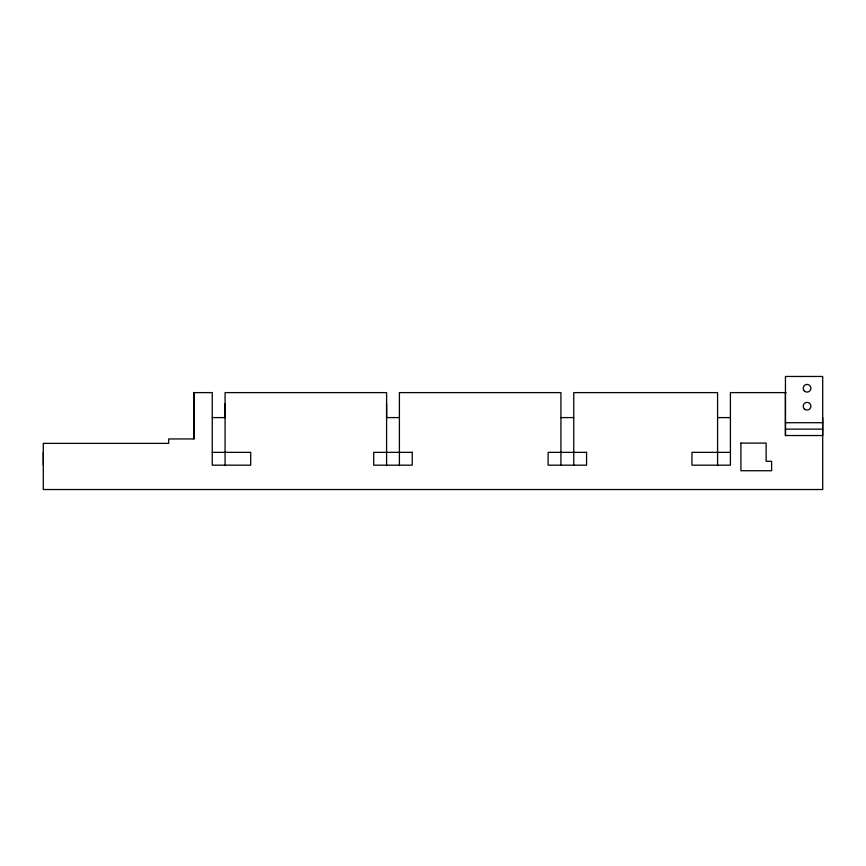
<?xml version="1.0" encoding="UTF-8"?>
<svg xmlns="http://www.w3.org/2000/svg" width="866" height="866" viewBox="0 0 866 866"><rect width="100%" height="100%" fill="white"/><g stroke="black" fill="none" stroke-linecap="round" stroke-linejoin="round"><path stroke-width="1.3" d="M822.7 417.596L822.7 489.528L43.3 489.528L43.3 443.381L168.708 443.381L168.708 438.943L193.897 438.943L193.897 392.612L212.257 392.612L212.257 465.172L250.718 465.172L250.718 452.355L212.257 452.355M225.073 403.643L225.073 417.596L212.257 417.596M386.593 403.643L386.593 417.596L399.41 417.596M785.44 435.533L785.44 376.472L822.7 376.472L822.7 435.533L785.44 435.533L785.44 392.612M786.112 392.612L730.406 392.612L730.406 465.172L691.945 465.172L691.945 452.355L730.406 452.355M560.93 417.596L573.757 417.596M717.578 417.596L730.406 417.596M785.44 422.716L822.7 422.716M785.44 429.125L822.7 429.125M717.578 465.637L717.578 392.612L573.757 392.612L573.757 465.172M560.93 465.172L560.93 392.612L399.41 392.612L399.41 465.637M386.593 465.637L386.593 392.612L225.073 392.612L225.073 465.637M193.897 392.612L193.897 438.943M43.3 452.355L43.3 465.172M740.917 443.1L740.917 470.725L771.606 470.725L771.606 461.297L766.129 461.297L766.129 443.1L740.917 443.1M412.238 452.355L373.722 452.355L373.722 465.172L412.238 465.172L412.238 452.355M586.574 452.355L548.113 452.355L548.113 465.172L586.574 465.172L586.574 452.355M804.341 390.977A3.843 3.843 0 0 0 810.771 389.256A3.843 3.843 0 0 0 806.062 384.547A3.843 3.843 0 0 0 804.341 390.977M804.341 408.925A3.843 3.843 0 0 0 810.771 407.204A3.843 3.843 0 0 0 806.062 402.495A3.843 3.843 0 0 0 804.341 408.925"/></g></svg>
